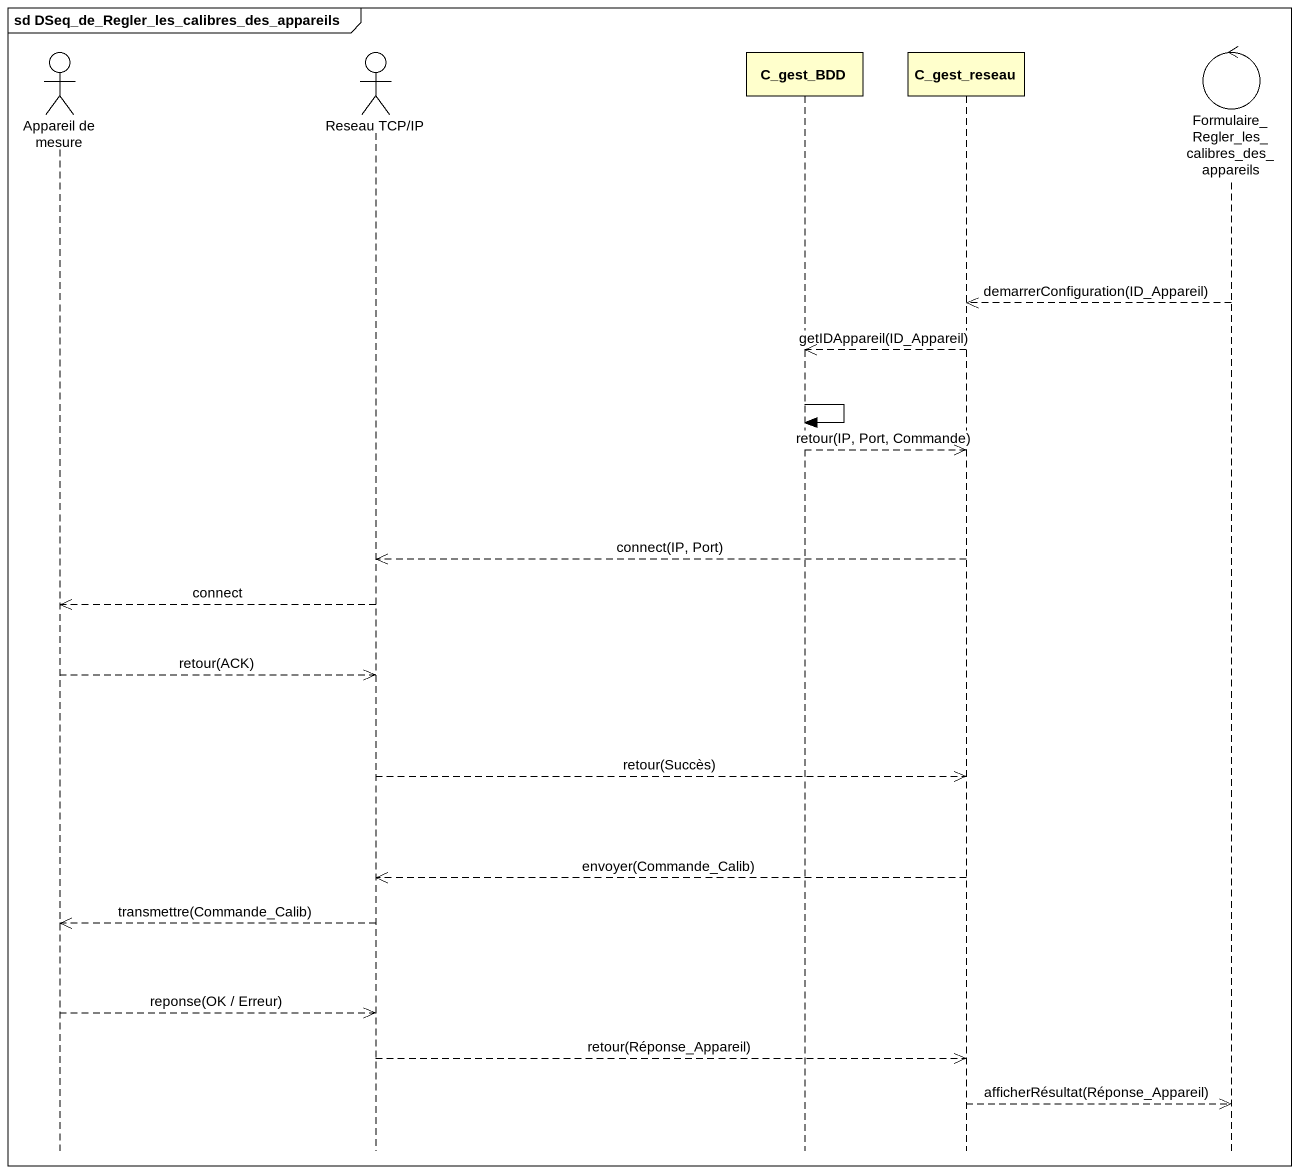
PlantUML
@startuml
mainframe sd DSeq_de_Regler_les_calibres_des_appareils
hide footbox
actor "Appareil de mesure" as Appareil_de_mesure
actor "Reseau TCP/IP" as Reseau_TCP_IP
participant C_gest_BDD
participant C_gest_reseau
control "Formulaire_Regler_les_calibres_des_appareils" as Formulaire_Regler_les

Formulaire_Regler_les -->> C_gest_reseau : demarrerConfiguration(ID_Appareil)
C_gest_reseau -->> C_gest_BDD : getIDAppareil(ID_Appareil)
C_gest_BDD -> C_gest_BDD
C_gest_BDD -->> C_gest_reseau : retour(IP, Port, Commande)
C_gest_reseau -->> Reseau_TCP_IP : connect(IP, Port)
Reseau_TCP_IP -->> Appareil_de_mesure : connect
Appareil_de_mesure -->> Reseau_TCP_IP : retour(ACK)
Reseau_TCP_IP -->> C_gest_reseau : retour(Succès)
C_gest_reseau -->> Reseau_TCP_IP : envoyer(Commande_Calib)
Reseau_TCP_IP -->> Appareil_de_mesure : transmettre(Commande_Calib)
Appareil_de_mesure -->> Reseau_TCP_IP : reponse(OK / Erreur)
Reseau_TCP_IP -->> C_gest_reseau : retour(Réponse_Appareil)
C_gest_reseau -->> Formulaire_Regler_les : afficherRésultat(Réponse_Appareil)
@enduml
